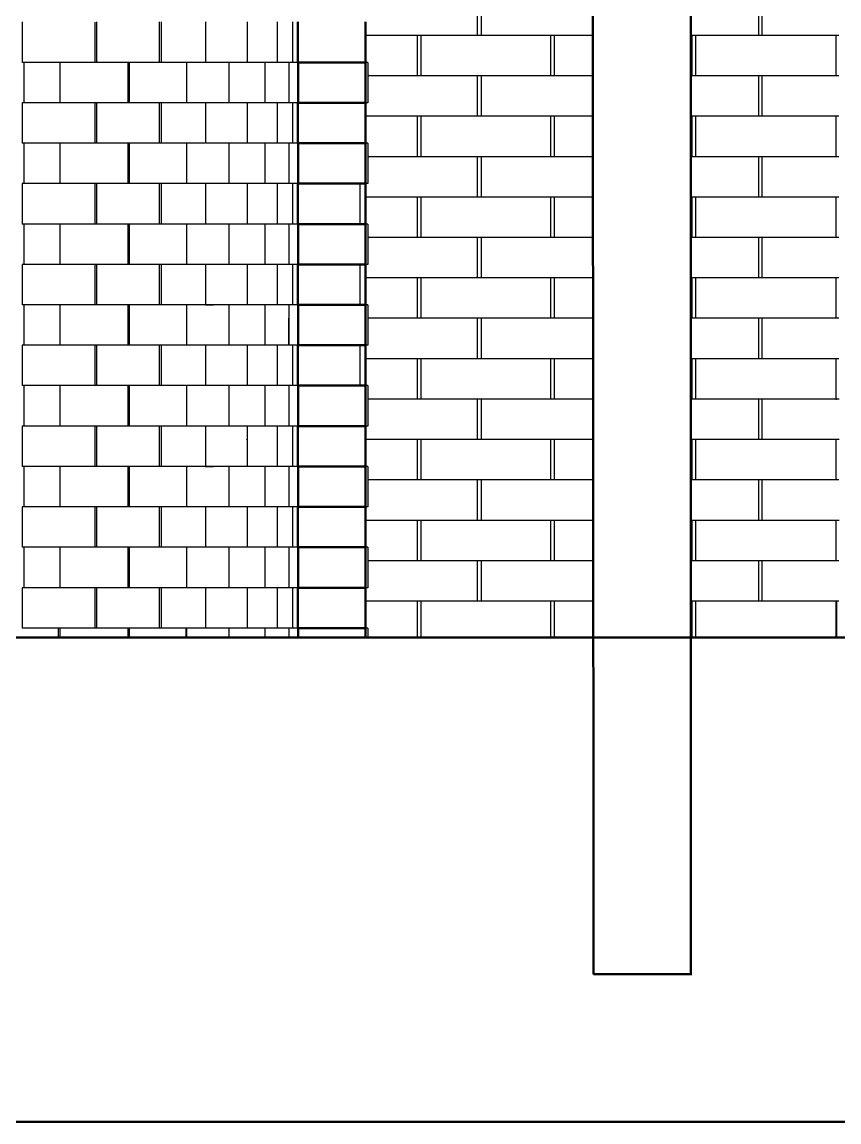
# Model space of a CAD drawing. Header units: millimetres. Extents: x 507.9 to 541, y 40.2 to 69.3.
# Drawn here: x 517.719 to 518.931, y 53.336 to 54.969 of the extents above; entities that cross this region are included whole.
import ezdxf

# ---------------------------------------------------------------- set-up
doc = ezdxf.new("R2010")
doc.units = ezdxf.units.MM
doc.layers.add('Make2D$Visible$ClippingPlaneIntersections', color=7, linetype='Continuous', lineweight=50, true_color=0x000000)
doc.layers.add('Make2D$Visible$Curves', color=7, linetype='Continuous', true_color=0x000000)

msp = doc.modelspace()

# ---------------------------------------------------------------- linework, layer by layer
at = {"layer": 'Make2D$Visible$ClippingPlaneIntersections', "color": 18, "true_color": 0x000000}
for points in [[(518.56697, 53.55554), (518.56518, 55.34887), (518.56518, 56.6422)], [(518.12815, 54.96929), (518.12815, 54.93929), (518.12815, 54.90929)], [(518.22827, 54.90929), (518.22827, 54.93929), (518.22827, 54.96929)], [(518.12815, 54.90929), (518.17821, 54.90929), (518.22827, 54.90929)], [(518.12836, 54.90929), (518.12836, 54.87929), (518.12836, 54.84929)], [(518.22836, 54.84929), (518.22836, 54.87929), (518.22836, 54.90929)], [(518.12815, 54.84929), (518.12815, 54.81929), (518.12815, 54.78929)], [(518.12836, 54.84929), (518.17836, 54.84929), (518.22836, 54.84929)], [(518.22827, 54.78929), (518.22827, 54.81929), (518.22827, 54.84929)], [(518.12815, 54.78929), (518.17821, 54.78929), (518.22827, 54.78929)], [(518.12836, 54.78929), (518.12836, 54.75929), (518.12836, 54.72929)], [(518.22836, 54.72929), (518.22836, 54.75929), (518.22836, 54.78929)], [(518.12815, 54.72929), (518.12815, 54.69929), (518.12815, 54.66929)], [(518.12836, 54.72929), (518.17836, 54.72929), (518.22836, 54.72929)], [(518.22827, 54.66929), (518.22827, 54.69929), (518.22827, 54.72929)], [(518.12815, 54.66929), (518.17821, 54.66929), (518.22827, 54.66929)], [(518.12836, 54.66929), (518.12836, 54.63929), (518.12836, 54.60929)], [(518.22836, 54.60944), (518.22836, 54.63936), (518.22836, 54.66929)], [(518.12815, 54.60929), (518.12815, 54.57929), (518.12815, 54.54929)], [(518.12836, 54.60929), (518.17831, 54.60929), (518.22827, 54.60929)], [(518.22827, 54.54929), (518.22827, 54.57929), (518.22827, 54.60929)], [(518.12815, 54.54929), (518.17821, 54.54929), (518.22827, 54.54929)], [(518.12836, 54.54929), (518.12836, 54.51929), (518.12836, 54.48929)], [(518.22836, 54.48929), (518.22836, 54.51929), (518.22836, 54.54929)], [(518.12815, 54.48929), (518.12815, 54.45929), (518.12815, 54.42929)], [(518.12836, 54.48929), (518.17836, 54.48929), (518.22836, 54.48929)], [(518.22827, 54.42929), (518.22827, 54.45929), (518.22827, 54.48929)], [(518.12815, 54.42929), (518.17821, 54.42929), (518.22827, 54.42929)], [(518.12836, 54.42929), (518.12836, 54.39929), (518.12836, 54.36929)], [(518.22836, 54.36929), (518.22836, 54.39929), (518.22836, 54.42929)], [(518.12815, 54.36929), (518.12815, 54.33929), (518.12815, 54.30929)], [(518.12836, 54.36929), (518.17836, 54.36929), (518.22836, 54.36929)], [(518.22827, 54.30929), (518.22827, 54.33929), (518.22827, 54.36929)], [(518.12836, 54.30929), (518.12836, 54.27929), (518.12836, 54.24929)], [(518.12868, 54.30929), (518.17852, 54.30929), (518.22836, 54.30929)], [(518.22836, 54.24929), (518.22836, 54.27929), (518.22836, 54.30929)], [(518.12815, 54.24929), (518.17821, 54.24929), (518.22827, 54.24929)], [(518.12815, 54.24929), (518.12815, 54.21929), (518.12815, 54.18929)], [(518.22827, 54.18929), (518.22827, 54.21929), (518.22827, 54.24929)], [(518.12836, 54.18929), (518.17836, 54.18929), (518.22836, 54.18929)], [(518.12836, 54.18929), (518.12836, 54.15929), (518.12836, 54.12929)], [(518.22836, 54.12929), (518.22836, 54.15929), (518.22836, 54.18929)], [(518.12815, 54.12929), (518.12815, 54.09929), (518.12815, 54.06929)], [(518.12836, 54.12929), (518.13322, 54.12929), (518.13809, 54.12929)], [(518.13809, 54.12929), (518.18318, 54.12929), (518.22827, 54.12929)], [(518.22827, 54.06929), (518.22827, 54.09929), (518.22827, 54.12929)], [(518.12815, 54.06929), (518.13046, 54.06929), (518.13277, 54.06929)], [(518.12836, 54.06929), (518.12836, 54.06242), (518.12836, 54.05554)], [(518.13277, 54.06929), (518.13336, 54.06929), (518.13395, 54.06929)], [(518.13395, 54.06929), (518.18111, 54.06929), (518.22827, 54.06929)], [(518.22836, 54.05554), (518.22836, 54.06242), (518.22836, 54.06929)], [(520.81643, 54.05554), (516.50034, 54.05554), (512.18425, 54.05554)], [(518.56697, 53.55554), (518.63992, 53.55554), (518.71288, 53.55554)], [(520.81643, 53.33591), (516.50034, 53.33591), (512.18425, 53.33591)]]:
    msp.add_open_spline(points, degree=2, dxfattribs=at)
msp.add_open_spline([(518.71109, 56.56734), (518.71109, 55.73961), (518.71109, 54.88693), (518.71109, 54.00929), (518.71109, 54.00724), (518.71109, 54.00518), (518.71109, 54.00313), (518.71109, 53.85393), (518.71109, 53.70474), (518.71109, 53.55554)], degree=3, knots=[-4, -4, -4, -4, 0, 0, 0, 0.0093579, 0.0093579, 0.0093579, 0.6893016, 0.6893016, 0.6893016, 0.6893016], dxfattribs=at)
at = {"layer": 'Make2D$Visible$Curves', "color": 18, "lineweight": -3, "true_color": 0x000000}
for points in [[(518.39425, 55.00929), (518.39425, 54.97929), (518.39425, 54.94929)], [(518.39983, 55.00929), (518.39983, 54.97929), (518.39983, 54.94929)], [(518.81183, 55.0086), (518.81183, 54.97895), (518.81183, 54.94929)], [(518.81665, 55.00929), (518.81665, 54.97929), (518.81665, 54.94929)], [(517.71876, 54.96929), (517.71876, 54.93929), (517.71876, 54.90929)], [(517.82746, 54.90929), (517.82746, 54.93929), (517.82746, 54.96928)], [(517.82924, 54.96929), (517.82924, 54.93929), (517.82924, 54.90929)], [(517.92256, 54.90929), (517.92256, 54.93929), (517.92256, 54.96929)], [(517.92551, 54.90929), (517.92551, 54.93929), (517.92551, 54.96929)], [(517.99072, 54.96929), (517.99072, 54.93929), (517.99072, 54.90929)], [(518.05272, 54.96929), (518.05272, 54.93929), (518.05272, 54.90929)], [(518.09708, 54.96929), (518.09708, 54.93929), (518.09708, 54.90929)], [(518.1201, 54.96929), (518.1201, 54.93929), (518.1201, 54.90929)], [(518.30501, 54.94929), (518.26687, 54.94929), (518.22874, 54.94929)], [(518.30501, 54.94929), (518.30501, 54.91929), (518.30501, 54.88929)], [(518.31063, 54.94929), (518.30782, 54.94929), (518.30501, 54.94929)], [(518.31063, 54.94929), (518.31063, 54.91929), (518.31063, 54.88929)], [(518.50273, 54.94929), (518.40668, 54.94929), (518.31063, 54.94929)], [(518.5082, 54.94929), (518.50546, 54.94929), (518.50273, 54.94929)], [(518.50273, 54.94929), (518.50273, 54.91929), (518.50273, 54.88929)], [(518.5082, 54.94929), (518.5082, 54.91929), (518.5082, 54.88929)], [(518.56518, 54.94929), (518.53669, 54.94929), (518.5082, 54.94929)], [(518.71288, 54.94929), (518.71217, 54.94929), (518.71145, 54.94929)], [(518.71288, 54.94929), (518.71288, 54.91929), (518.71288, 54.88929)], [(518.71772, 54.94929), (518.7153, 54.94929), (518.71288, 54.94929)], [(518.92667, 54.94929), (518.82231, 54.94929), (518.71795, 54.94929)], [(518.71795, 54.94929), (518.71795, 54.91929), (518.71795, 54.88929)], [(518.93096, 54.94929), (518.92881, 54.94929), (518.92667, 54.94929)], [(518.92667, 54.94929), (518.92667, 54.91929), (518.92667, 54.88929)], [(517.77441, 54.90929), (517.74658, 54.90929), (517.71876, 54.90929)], [(517.72132, 54.90929), (517.72132, 54.87929), (517.72132, 54.84929)], [(517.8294, 54.90929), (517.8021, 54.90929), (517.7748, 54.90929)], [(517.7748, 54.90929), (517.7748, 54.87929), (517.7748, 54.84929)], [(517.7754, 54.84929), (517.7754, 54.87929), (517.7754, 54.90929)], [(517.87755, 54.90929), (517.8534, 54.90929), (517.82924, 54.90929)], [(517.87607, 54.84929), (517.87607, 54.87929), (517.87607, 54.90929)], [(517.87765, 54.90929), (517.87765, 54.87929), (517.87765, 54.84929)], [(517.96317, 54.90929), (517.92041, 54.90929), (517.87765, 54.90929)], [(517.96298, 54.90929), (517.96298, 54.87929), (517.96298, 54.84929)], [(517.99064, 54.90929), (517.97681, 54.90929), (517.96298, 54.90929)], [(518.02571, 54.90929), (518.00821, 54.90929), (517.99072, 54.90929)], [(518.02541, 54.90929), (518.02541, 54.87929), (518.02541, 54.84929)], [(518.05278, 54.90929), (518.0391, 54.90929), (518.02541, 54.90929)], [(518.07893, 54.90929), (518.06595, 54.90929), (518.05298, 54.90929)], [(518.07883, 54.90929), (518.07883, 54.87962), (518.07883, 54.84994)], [(518.09702, 54.90929), (518.08797, 54.90929), (518.07893, 54.90929)], [(518.11441, 54.90929), (518.10574, 54.90929), (518.09708, 54.90929)], [(518.11443, 54.90929), (518.11443, 54.87929), (518.11443, 54.84929)], [(518.11997, 54.90929), (518.1172, 54.90929), (518.11443, 54.90929)], [(518.12815, 54.90929), (518.12413, 54.90929), (518.1201, 54.90929)], [(518.23211, 54.90929), (518.23019, 54.90929), (518.22827, 54.90929)], [(518.23211, 54.90929), (518.23211, 54.87929), (518.23211, 54.84929)], [(518.30501, 54.88929), (518.26874, 54.88929), (518.23248, 54.88929)], [(518.31063, 54.88929), (518.30782, 54.88929), (518.30501, 54.88929)], [(518.50273, 54.88929), (518.40668, 54.88929), (518.31063, 54.88929)], [(518.39425, 54.88929), (518.39425, 54.85929), (518.39425, 54.82929)], [(518.39983, 54.88929), (518.39983, 54.85929), (518.39983, 54.82929)], [(518.5082, 54.88929), (518.50546, 54.88929), (518.50273, 54.88929)], [(518.56568, 54.88929), (518.53694, 54.88929), (518.5082, 54.88929)], [(518.71288, 54.88929), (518.71198, 54.88929), (518.71109, 54.88929)], [(518.71805, 54.88929), (518.71546, 54.88929), (518.71288, 54.88929)], [(518.92667, 54.88929), (518.82231, 54.88929), (518.71795, 54.88929)], [(518.81183, 54.88929), (518.81183, 54.85929), (518.81183, 54.82929)], [(518.81665, 54.88884), (518.81665, 54.85906), (518.81665, 54.82929)], [(518.93094, 54.88929), (518.9288, 54.88929), (518.92667, 54.88929)], [(517.77467, 54.84929), (517.74671, 54.84929), (517.71876, 54.84929)], [(517.71876, 54.84929), (517.71876, 54.81929), (517.71876, 54.78929)], [(517.82914, 54.84929), (517.80197, 54.84929), (517.7748, 54.84929)], [(517.82746, 54.78929), (517.82746, 54.81929), (517.82746, 54.84929)], [(517.87739, 54.84929), (517.85332, 54.84929), (517.82924, 54.84929)], [(517.82924, 54.84929), (517.82924, 54.81929), (517.82924, 54.78929)], [(517.96317, 54.84929), (517.92041, 54.84929), (517.87765, 54.84929)], [(517.92256, 54.78929), (517.92256, 54.81929), (517.92256, 54.84929)], [(517.92551, 54.78929), (517.92551, 54.81929), (517.92551, 54.84929)], [(517.99072, 54.84929), (517.99072, 54.81929), (517.99072, 54.78929)], [(518.0254, 54.84929), (518.00826, 54.84929), (517.99111, 54.84929)], [(518.05315, 54.84929), (518.03928, 54.84929), (518.02541, 54.84929)], [(518.05272, 54.84929), (518.05272, 54.81929), (518.05272, 54.78929)], [(518.07924, 54.84929), (518.06598, 54.84929), (518.05272, 54.84929)], [(518.09739, 54.84929), (518.08832, 54.84929), (518.07924, 54.84929)], [(518.09708, 54.84929), (518.09708, 54.81929), (518.09708, 54.78929)], [(518.11459, 54.84929), (518.10599, 54.84929), (518.09739, 54.84929)], [(518.12042, 54.84929), (518.11742, 54.84929), (518.11443, 54.84929)], [(518.12815, 54.84929), (518.12413, 54.84929), (518.1201, 54.84929)], [(518.1201, 54.84929), (518.1201, 54.81929), (518.1201, 54.78929)], [(518.23211, 54.84929), (518.23023, 54.84929), (518.22836, 54.84929)], [(518.30501, 54.82929), (518.26673, 54.82929), (518.22845, 54.82929)], [(518.30501, 54.82929), (518.30501, 54.79929), (518.30501, 54.76929)], [(518.31063, 54.82929), (518.30782, 54.82929), (518.30501, 54.82929)], [(518.31063, 54.82929), (518.31063, 54.79929), (518.31063, 54.76929)], [(518.50273, 54.82929), (518.40668, 54.82929), (518.31063, 54.82929)], [(518.5082, 54.82929), (518.50546, 54.82929), (518.50273, 54.82929)], [(518.50273, 54.82929), (518.50273, 54.79929), (518.50273, 54.76929)], [(518.5082, 54.82929), (518.5082, 54.79929), (518.5082, 54.76929)], [(518.56526, 54.82929), (518.53673, 54.82929), (518.5082, 54.82929)], [(518.71288, 54.82929), (518.71202, 54.82929), (518.71116, 54.82929)], [(518.71752, 54.82929), (518.7152, 54.82929), (518.71288, 54.82929)], [(518.71288, 54.82929), (518.71288, 54.79929), (518.71288, 54.76929)], [(518.92667, 54.82929), (518.82231, 54.82929), (518.71795, 54.82929)], [(518.71795, 54.82929), (518.71795, 54.79929), (518.71795, 54.76929)], [(518.93097, 54.82929), (518.92882, 54.82929), (518.92667, 54.82929)], [(518.92667, 54.82929), (518.92667, 54.79929), (518.92667, 54.76929)], [(517.77483, 54.78929), (517.7468, 54.78929), (517.71876, 54.78929)], [(517.72132, 54.78929), (517.72132, 54.75929), (517.72132, 54.72929)], [(517.82902, 54.78929), (517.80191, 54.78929), (517.7748, 54.78929)], [(517.7748, 54.78929), (517.7748, 54.75929), (517.7748, 54.72929)], [(517.87809, 54.78929), (517.85366, 54.78929), (517.82924, 54.78929)], [(517.87607, 54.72929), (517.87607, 54.75929), (517.87607, 54.78929)], [(517.87765, 54.78929), (517.87765, 54.75929), (517.87765, 54.72929)], [(517.96317, 54.78929), (517.92041, 54.78929), (517.87765, 54.78929)], [(517.96298, 54.78929), (517.96298, 54.75929), (517.96298, 54.72929)], [(517.99016, 54.78929), (517.97657, 54.78929), (517.96298, 54.78929)], [(517.96317, 54.72929), (517.96317, 54.75929), (517.96317, 54.78929)], [(518.0254, 54.78929), (518.00806, 54.78929), (517.99072, 54.78929)], [(518.02541, 54.78929), (518.02541, 54.75929), (518.02541, 54.72929)], [(518.05252, 54.78929), (518.03897, 54.78929), (518.02541, 54.78929)], [(518.0786, 54.78929), (518.06566, 54.78929), (518.05272, 54.78929)], [(518.07883, 54.78929), (518.07883, 54.75929), (518.07883, 54.72929)], [(518.09713, 54.78929), (518.08798, 54.78929), (518.07883, 54.78929)], [(518.11426, 54.78929), (518.10567, 54.78929), (518.09708, 54.78929)], [(518.11443, 54.78929), (518.11443, 54.75929), (518.11443, 54.72929)], [(518.12051, 54.78929), (518.11747, 54.78929), (518.11443, 54.78929)], [(518.12815, 54.78929), (518.12413, 54.78929), (518.1201, 54.78929)], [(518.23211, 54.78929), (518.23019, 54.78929), (518.22827, 54.78929)], [(518.23211, 54.78929), (518.23211, 54.75929), (518.23211, 54.72929)], [(518.30501, 54.76929), (518.2686, 54.76929), (518.23219, 54.76929)], [(518.31063, 54.76929), (518.30782, 54.76929), (518.30501, 54.76929)], [(518.50273, 54.76929), (518.40668, 54.76929), (518.31063, 54.76929)], [(518.39425, 54.76929), (518.39425, 54.73929), (518.39425, 54.70929)], [(518.39983, 54.76929), (518.39983, 54.73929), (518.39983, 54.70929)], [(518.5082, 54.76929), (518.50546, 54.76929), (518.50273, 54.76929)], [(518.56539, 54.76929), (518.53679, 54.76929), (518.5082, 54.76929)], [(518.71288, 54.76929), (518.71209, 54.76929), (518.7113, 54.76929)], [(518.71767, 54.76929), (518.71527, 54.76929), (518.71288, 54.76929)], [(518.92667, 54.76929), (518.82231, 54.76929), (518.71795, 54.76929)], [(518.81183, 54.76929), (518.81183, 54.73929), (518.81183, 54.70929)], [(518.81665, 54.76929), (518.81665, 54.73929), (518.81665, 54.70929)], [(518.93108, 54.76929), (518.92887, 54.76929), (518.92667, 54.76929)], [(517.77526, 54.72929), (517.74701, 54.72929), (517.71876, 54.72929)], [(517.71876, 54.72929), (517.71876, 54.69929), (517.71876, 54.66929)], [(517.82963, 54.72929), (517.80222, 54.72929), (517.7748, 54.72929)], [(517.82746, 54.66929), (517.82746, 54.69929), (517.82746, 54.72929)], [(517.82924, 54.72929), (517.82924, 54.69929), (517.82924, 54.66929)], [(517.87794, 54.72929), (517.85378, 54.72929), (517.82963, 54.72929)], [(517.96253, 54.72929), (517.92023, 54.72929), (517.87794, 54.72929)], [(517.92256, 54.66929), (517.92256, 54.69929), (517.92256, 54.72929)], [(517.92551, 54.66929), (517.92551, 54.69929), (517.92551, 54.72929)], [(517.99072, 54.72929), (517.99072, 54.69929), (517.99072, 54.66929)], [(518.0254, 54.72929), (518.00806, 54.72929), (517.99072, 54.72929)], [(518.05221, 54.72929), (518.03881, 54.72929), (518.02541, 54.72929)], [(518.05272, 54.72929), (518.05272, 54.69929), (518.05272, 54.66929)], [(518.07925, 54.72929), (518.06598, 54.72929), (518.05272, 54.72929)], [(518.09739, 54.72929), (518.08811, 54.72929), (518.07883, 54.72929)], [(518.09708, 54.72929), (518.09708, 54.69929), (518.09708, 54.66929)], [(518.12, 54.72929), (518.10854, 54.72929), (518.09708, 54.72929)], [(518.1201, 54.72929), (518.1201, 54.69929), (518.1201, 54.66929)], [(518.12815, 54.72929), (518.12418, 54.72929), (518.12021, 54.72929)], [(518.21999, 54.72914), (518.21999, 54.69922), (518.21999, 54.66929)], [(518.23211, 54.72929), (518.23019, 54.72929), (518.22827, 54.72929)], [(518.30501, 54.70929), (518.26664, 54.70929), (518.22827, 54.70929)], [(518.30501, 54.70929), (518.30501, 54.67929), (518.30501, 54.64929)], [(518.31063, 54.70929), (518.30782, 54.70929), (518.30501, 54.70929)], [(518.31063, 54.70929), (518.31063, 54.67929), (518.31063, 54.64929)], [(518.50273, 54.70929), (518.40668, 54.70929), (518.31063, 54.70929)], [(518.5082, 54.70929), (518.50546, 54.70929), (518.50273, 54.70929)], [(518.50273, 54.70929), (518.50273, 54.67929), (518.50273, 54.64929)], [(518.5082, 54.70929), (518.5082, 54.67929), (518.5082, 54.64929)], [(518.56518, 54.70929), (518.53669, 54.70929), (518.5082, 54.70929)], [(518.71288, 54.70929), (518.71215, 54.70929), (518.71143, 54.70929)], [(518.71802, 54.70929), (518.71545, 54.70929), (518.71288, 54.70929)], [(518.71288, 54.70929), (518.71288, 54.67929), (518.71288, 54.64929)], [(518.92667, 54.70929), (518.82231, 54.70929), (518.71795, 54.70929)], [(518.71795, 54.70929), (518.71795, 54.67929), (518.71795, 54.64929)], [(518.92667, 54.70929), (518.92667, 54.67929), (518.92667, 54.64929)], [(518.93091, 54.70929), (518.92879, 54.70929), (518.92667, 54.70929)], [(517.7748, 54.66929), (517.74678, 54.66929), (517.71876, 54.66929)], [(517.72132, 54.66929), (517.72132, 54.63929), (517.72132, 54.60929)], [(517.8294, 54.66929), (517.8021, 54.66929), (517.7748, 54.66929)], [(517.7748, 54.66929), (517.7748, 54.63929), (517.7748, 54.60929)], [(517.7754, 54.60929), (517.7754, 54.63929), (517.7754, 54.66929)], [(517.87794, 54.66929), (517.85359, 54.66929), (517.82924, 54.66929)], [(517.87607, 54.60929), (517.87607, 54.63929), (517.87607, 54.66929)], [(517.87765, 54.66929), (517.87765, 54.63929), (517.87765, 54.60929)], [(517.96317, 54.66929), (517.92041, 54.66929), (517.87765, 54.66929)], [(517.96298, 54.66929), (517.96298, 54.63929), (517.96298, 54.60929)], [(517.9906, 54.66929), (517.97679, 54.66929), (517.96298, 54.66929)], [(518.0254, 54.66929), (518.00806, 54.66929), (517.99072, 54.66929)], [(518.02541, 54.66929), (518.02541, 54.63929), (518.02541, 54.60929)], [(518.05252, 54.66929), (518.03897, 54.66929), (518.02541, 54.66929)], [(518.07875, 54.66929), (518.06573, 54.66929), (518.05272, 54.66929)], [(518.07883, 54.66929), (518.07883, 54.63929), (518.07883, 54.60929)], [(518.09705, 54.66929), (518.08794, 54.66929), (518.07883, 54.66929)], [(518.12027, 54.66929), (518.10867, 54.66929), (518.09708, 54.66929)], [(518.11443, 54.66929), (518.11443, 54.63929), (518.11443, 54.60929)], [(518.12815, 54.66929), (518.12413, 54.66929), (518.1201, 54.66929)], [(518.23211, 54.66929), (518.23019, 54.66929), (518.22827, 54.66929)], [(518.23211, 54.66929), (518.23211, 54.63929), (518.23211, 54.60929)], [(518.30501, 54.64929), (518.26869, 54.64929), (518.23237, 54.64929)], [(518.31063, 54.64929), (518.30782, 54.64929), (518.30501, 54.64929)], [(518.50273, 54.64929), (518.40668, 54.64929), (518.31063, 54.64929)], [(518.39425, 54.64929), (518.39425, 54.61929), (518.39425, 54.58929)], [(518.39983, 54.64929), (518.39983, 54.61929), (518.39983, 54.58929)], [(518.5082, 54.64929), (518.50546, 54.64929), (518.50273, 54.64929)], [(518.56586, 54.64929), (518.53703, 54.64929), (518.5082, 54.64929)], [(518.71288, 54.64929), (518.71218, 54.64929), (518.71148, 54.64929)], [(518.71808, 54.64929), (518.71548, 54.64929), (518.71288, 54.64929)], [(518.92667, 54.64929), (518.82231, 54.64929), (518.71795, 54.64929)], [(518.81183, 54.64929), (518.81183, 54.61929), (518.81183, 54.58929)], [(518.81665, 54.64929), (518.81665, 54.61929), (518.81665, 54.58929)], [(518.93077, 54.64929), (518.92872, 54.64929), (518.92667, 54.64929)], [(517.77462, 54.60929), (517.74669, 54.60929), (517.71876, 54.60929)], [(517.71876, 54.60929), (517.71876, 54.57929), (517.71876, 54.54929)], [(517.82961, 54.60929), (517.80221, 54.60929), (517.7748, 54.60929)], [(517.82746, 54.54929), (517.82746, 54.57929), (517.82746, 54.60929)], [(517.87787, 54.60929), (517.85356, 54.60929), (517.82924, 54.60929)], [(517.82924, 54.60929), (517.82924, 54.57929), (517.82924, 54.54929)], [(517.96317, 54.60929), (517.92041, 54.60929), (517.87765, 54.60929)], [(517.92256, 54.54929), (517.92256, 54.57929), (517.92256, 54.60929)], [(517.92551, 54.54929), (517.92551, 54.57929), (517.92551, 54.60929)], [(517.99072, 54.60929), (517.99072, 54.57929), (517.99072, 54.54929)], [(518.02542, 54.60929), (518.00807, 54.60929), (517.99072, 54.60929)], [(518.05307, 54.60929), (518.03924, 54.60929), (518.02541, 54.60929)], [(518.05272, 54.60929), (518.05272, 54.57929), (518.05272, 54.54929)], [(518.07888, 54.60929), (518.0658, 54.60929), (518.05272, 54.60929)], [(518.0971, 54.60929), (518.08797, 54.60929), (518.07883, 54.60929)], [(518.1202, 54.60929), (518.10864, 54.60929), (518.09708, 54.60929)], [(518.09708, 54.60929), (518.09708, 54.57948), (518.09708, 54.54966)], [(518.12815, 54.60929), (518.12413, 54.60929), (518.1201, 54.60929)], [(518.1201, 54.60929), (518.1201, 54.57929), (518.1201, 54.54929)], [(518.21999, 54.60929), (518.21999, 54.57929), (518.21999, 54.54929)], [(518.23211, 54.60929), (518.23026, 54.60929), (518.22841, 54.60929)], [(518.30501, 54.58929), (518.26664, 54.58929), (518.22827, 54.58929)], [(518.30501, 54.58929), (518.30501, 54.55929), (518.30501, 54.52929)], [(518.31063, 54.58929), (518.30782, 54.58929), (518.30501, 54.58929)], [(518.31063, 54.58929), (518.31063, 54.55929), (518.31063, 54.52929)], [(518.50273, 54.58929), (518.40668, 54.58929), (518.31063, 54.58929)], [(518.5082, 54.58929), (518.50546, 54.58929), (518.50273, 54.58929)], [(518.50273, 54.58929), (518.50273, 54.55929), (518.50273, 54.52929)], [(518.5082, 54.58929), (518.5082, 54.55929), (518.5082, 54.52929)], [(518.56518, 54.58929), (518.53669, 54.58929), (518.5082, 54.58929)], [(518.71288, 54.58929), (518.71225, 54.58929), (518.71162, 54.58929)], [(518.71848, 54.58929), (518.71568, 54.58929), (518.71288, 54.58929)], [(518.71288, 54.58929), (518.71288, 54.55929), (518.71288, 54.52929)], [(518.92667, 54.58929), (518.82231, 54.58929), (518.71795, 54.58929)], [(518.71795, 54.58929), (518.71795, 54.55929), (518.71795, 54.52929)], [(518.93094, 54.58929), (518.9288, 54.58929), (518.92667, 54.58929)], [(518.92667, 54.58929), (518.92667, 54.55929), (518.92667, 54.52929)], [(517.77502, 54.54929), (517.74689, 54.54929), (517.71876, 54.54929)], [(517.72132, 54.54929), (517.72132, 54.51929), (517.72132, 54.48929)], [(517.82928, 54.54929), (517.80204, 54.54929), (517.7748, 54.54929)], [(517.7748, 54.54929), (517.7748, 54.51929), (517.7748, 54.48929)], [(517.87785, 54.54929), (517.85355, 54.54929), (517.82924, 54.54929)], [(517.87607, 54.48929), (517.87607, 54.51929), (517.87607, 54.54929)], [(517.87765, 54.54929), (517.87765, 54.51929), (517.87765, 54.48929)], [(517.96317, 54.54929), (517.92041, 54.54929), (517.87765, 54.54929)], [(517.96298, 54.54929), (517.96298, 54.51929), (517.96298, 54.48929)], [(517.99027, 54.54929), (517.97663, 54.54929), (517.96298, 54.54929)], [(517.96317, 54.48929), (517.96317, 54.51929), (517.96317, 54.54929)], [(518.02595, 54.54929), (518.00834, 54.54929), (517.99072, 54.54929)], [(517.99113, 54.54929), (517.9971, 54.54929), (518.00306, 54.54929)], [(518.02541, 54.54929), (518.02541, 54.51929), (518.02541, 54.48929)], [(518.05292, 54.54929), (518.03944, 54.54929), (518.02595, 54.54929)], [(518.07888, 54.54929), (518.0658, 54.54929), (518.05272, 54.54929)], [(518.09726, 54.54929), (518.08804, 54.54929), (518.07883, 54.54929)], [(518.07883, 54.54929), (518.07883, 54.51929), (518.07883, 54.48929)], [(518.12051, 54.54929), (518.10888, 54.54929), (518.09726, 54.54929)], [(518.11443, 54.54929), (518.11443, 54.51929), (518.11443, 54.48929)], [(518.12815, 54.54929), (518.12413, 54.54929), (518.1201, 54.54929)], [(518.12838, 54.54929), (518.12827, 54.54929), (518.12815, 54.54929)], [(518.23211, 54.54929), (518.23019, 54.54929), (518.22827, 54.54929)], [(518.23211, 54.54929), (518.23211, 54.51929), (518.23211, 54.48929)], [(518.11458, 54.48929), (518.11458, 54.50929), (518.11458, 54.52929)], [(518.23278, 54.52929), (518.23247, 54.52929), (518.23216, 54.52929)], [(518.30501, 54.52929), (518.26883, 54.52929), (518.23265, 54.52929)], [(518.31063, 54.52929), (518.30782, 54.52929), (518.30501, 54.52929)], [(518.50273, 54.52929), (518.40668, 54.52929), (518.31063, 54.52929)], [(518.39425, 54.52929), (518.39425, 54.49929), (518.39425, 54.46929)], [(518.39983, 54.52929), (518.39983, 54.49929), (518.39983, 54.46929)], [(518.5082, 54.52929), (518.50546, 54.52929), (518.50273, 54.52929)], [(518.56529, 54.52929), (518.53674, 54.52929), (518.5082, 54.52929)], [(518.71288, 54.52929), (518.71204, 54.52929), (518.71119, 54.52929)], [(518.71763, 54.52929), (518.71525, 54.52929), (518.71288, 54.52929)], [(518.92667, 54.52929), (518.82231, 54.52929), (518.71795, 54.52929)], [(518.81183, 54.52929), (518.81183, 54.49929), (518.81183, 54.46929)], [(518.81665, 54.52929), (518.81665, 54.49929), (518.81665, 54.46929)], [(518.93089, 54.52929), (518.92878, 54.52929), (518.92667, 54.52929)], [(517.77521, 54.48929), (517.74698, 54.48929), (517.71876, 54.48929)], [(517.71876, 54.48929), (517.71876, 54.45929), (517.71876, 54.42929)], [(517.82893, 54.48929), (517.80186, 54.48929), (517.7748, 54.48929)], [(517.82746, 54.42929), (517.82746, 54.45929), (517.82746, 54.48929)], [(517.82924, 54.48929), (517.82924, 54.45929), (517.82924, 54.42929)], [(517.87761, 54.48929), (517.85343, 54.48929), (517.82924, 54.48929)], [(517.9625, 54.48929), (517.92008, 54.48929), (517.87765, 54.48929)], [(517.92256, 54.42929), (517.92256, 54.45929), (517.92256, 54.48929)], [(517.92551, 54.42929), (517.92551, 54.45929), (517.92551, 54.48929)], [(518.02583, 54.48929), (518.00828, 54.48929), (517.99072, 54.48929)], [(517.99072, 54.48929), (517.99072, 54.45929), (517.99072, 54.42929)], [(518.0527, 54.48929), (518.03926, 54.48929), (518.02583, 54.48929)], [(518.05272, 54.48929), (518.05272, 54.45929), (518.05272, 54.42929)], [(518.07863, 54.48929), (518.06568, 54.48929), (518.05272, 54.48929)], [(518.0975, 54.48929), (518.08817, 54.48929), (518.07883, 54.48929)], [(518.09708, 54.48929), (518.09708, 54.45929), (518.09708, 54.42929)], [(518.11964, 54.48929), (518.10857, 54.48929), (518.0975, 54.48929)], [(518.12815, 54.48929), (518.12413, 54.48929), (518.1201, 54.48929)], [(518.1201, 54.48929), (518.1201, 54.45929), (518.1201, 54.42929)], [(518.13809, 54.48938), (518.13809, 54.48933), (518.13809, 54.48929)], [(518.21999, 54.48929), (518.21999, 54.45929), (518.21999, 54.42929)], [(518.23211, 54.48929), (518.23023, 54.48929), (518.22836, 54.48929)], [(518.30501, 54.46929), (518.26676, 54.46929), (518.22852, 54.46929)], [(518.31063, 54.46929), (518.30782, 54.46929), (518.30501, 54.46929)], [(518.30501, 54.46929), (518.30501, 54.43929), (518.30501, 54.40929)], [(518.31063, 54.46929), (518.31063, 54.43929), (518.31063, 54.40929)], [(518.50273, 54.46929), (518.40668, 54.46929), (518.31063, 54.46929)], [(518.5082, 54.46929), (518.50546, 54.46929), (518.50273, 54.46929)], [(518.50273, 54.46929), (518.50273, 54.43929), (518.50273, 54.40929)], [(518.5082, 54.46929), (518.5082, 54.43929), (518.5082, 54.40929)], [(518.5655, 54.46929), (518.53685, 54.46929), (518.5082, 54.46929)], [(518.71288, 54.46929), (518.71219, 54.46929), (518.7115, 54.46929)], [(518.71902, 54.46929), (518.71595, 54.46929), (518.71288, 54.46929)], [(518.71288, 54.46929), (518.71288, 54.43929), (518.71288, 54.40929)], [(518.71795, 54.46929), (518.71795, 54.43929), (518.71795, 54.40929)], [(518.92667, 54.46929), (518.82262, 54.46929), (518.71856, 54.46929)], [(518.93078, 54.46929), (518.92872, 54.46929), (518.92667, 54.46929)], [(518.92667, 54.46929), (518.92667, 54.43929), (518.92667, 54.40929)], [(517.77459, 54.42929), (517.74668, 54.42929), (517.71876, 54.42929)], [(517.72132, 54.42929), (517.72132, 54.39929), (517.72132, 54.36929)], [(517.7754, 54.42929), (517.775, 54.42929), (517.77459, 54.42929)], [(517.7748, 54.42929), (517.7748, 54.39929), (517.7748, 54.36929)], [(517.82969, 54.42929), (517.80225, 54.42929), (517.7748, 54.42929)], [(517.7754, 54.36929), (517.7754, 54.39909), (517.7754, 54.42889)], [(517.87785, 54.42929), (517.85377, 54.42929), (517.82969, 54.42929)], [(517.87607, 54.36929), (517.87607, 54.39929), (517.87607, 54.42929)], [(517.87765, 54.42929), (517.87765, 54.39929), (517.87765, 54.36929)], [(517.96249, 54.42929), (517.92017, 54.42929), (517.87785, 54.42929)], [(517.96249, 54.42929), (517.96286, 54.42929), (517.96323, 54.42929)], [(517.96298, 54.42929), (517.96298, 54.39929), (517.96298, 54.36929)], [(517.99058, 54.42929), (517.97688, 54.42929), (517.96317, 54.42929)], [(518.03458, 54.42929), (518.01265, 54.42929), (517.99072, 54.42929)], [(518.02541, 54.42929), (518.02541, 54.39929), (518.02541, 54.36929)], [(518.05252, 54.42929), (518.04355, 54.42929), (518.03458, 54.42929)], [(518.07839, 54.42929), (518.06555, 54.42929), (518.05272, 54.42929)], [(518.07883, 54.42929), (518.07883, 54.39929), (518.07883, 54.36929)], [(518.09702, 54.42929), (518.08792, 54.42929), (518.07883, 54.42929)], [(518.11461, 54.42929), (518.10585, 54.42929), (518.09708, 54.42929)], [(518.11443, 54.42929), (518.11443, 54.39929), (518.11443, 54.36929)], [(518.11992, 54.42929), (518.11727, 54.42929), (518.11461, 54.42929)], [(518.12815, 54.42929), (518.12413, 54.42929), (518.1201, 54.42929)], [(518.23211, 54.42929), (518.23019, 54.42929), (518.22827, 54.42929)], [(518.23211, 54.42929), (518.23211, 54.39929), (518.23211, 54.36929)], [(518.30501, 54.40929), (518.26856, 54.40929), (518.23211, 54.40929)], [(518.31063, 54.40929), (518.30782, 54.40929), (518.30501, 54.40929)], [(518.50273, 54.40929), (518.40668, 54.40929), (518.31063, 54.40929)], [(518.39425, 54.40929), (518.39425, 54.37929), (518.39425, 54.34929)], [(518.39983, 54.40929), (518.39983, 54.37929), (518.39983, 54.34929)], [(518.5082, 54.40929), (518.50546, 54.40929), (518.50273, 54.40929)], [(518.56564, 54.40929), (518.53692, 54.40929), (518.5082, 54.40929)], [(518.71288, 54.40929), (518.71221, 54.40929), (518.71154, 54.40929)], [(518.71784, 54.40929), (518.71536, 54.40929), (518.71288, 54.40929)], [(518.92667, 54.40929), (518.82231, 54.40929), (518.71795, 54.40929)], [(518.81183, 54.40929), (518.81183, 54.37929), (518.81183, 54.34929)], [(518.81665, 54.40929), (518.81665, 54.37929), (518.81665, 54.34929)], [(518.93141, 54.40929), (518.92904, 54.40929), (518.92667, 54.40929)], [(518.92667, 54.40929), (518.92706, 54.40929), (518.92744, 54.40929)], [(517.77449, 54.36929), (517.74662, 54.36929), (517.71876, 54.36929)], [(517.71876, 54.36929), (517.71876, 54.33929), (517.71876, 54.30929)], [(517.82942, 54.36929), (517.80211, 54.36929), (517.7748, 54.36929)], [(517.82746, 54.30929), (517.82746, 54.33929), (517.82746, 54.36929)], [(517.82924, 54.36929), (517.82924, 54.33929), (517.82924, 54.30929)], [(517.87774, 54.36929), (517.85358, 54.36929), (517.82942, 54.36929)], [(517.96317, 54.36929), (517.92041, 54.36929), (517.87765, 54.36929)], [(517.92256, 54.30929), (517.92256, 54.33929), (517.92256, 54.36929)], [(517.92551, 54.30929), (517.92551, 54.33929), (517.92551, 54.36929)], [(517.99072, 54.36929), (517.99072, 54.33929), (517.99072, 54.30929)], [(518.03472, 54.36929), (518.01272, 54.36929), (517.99072, 54.36929)], [(518.05291, 54.36929), (518.04381, 54.36929), (518.03472, 54.36929)], [(518.05272, 54.36929), (518.05272, 54.33929), (518.05272, 54.30929)], [(518.07887, 54.36929), (518.06579, 54.36929), (518.05272, 54.36929)], [(518.09659, 54.36929), (518.08771, 54.36929), (518.07883, 54.36929)], [(518.09708, 54.36929), (518.09708, 54.33929), (518.09708, 54.30929)], [(518.11458, 54.36929), (518.10583, 54.36929), (518.09708, 54.36929)], [(518.12001, 54.36929), (518.11722, 54.36929), (518.11443, 54.36929)], [(518.12815, 54.36929), (518.12413, 54.36929), (518.1201, 54.36929)], [(518.1201, 54.36929), (518.1201, 54.33929), (518.1201, 54.30929)], [(518.23211, 54.36929), (518.23023, 54.36929), (518.22836, 54.36929)], [(518.05221, 54.34929), (518.05221, 54.34949), (518.05221, 54.34969)], [(518.30501, 54.34929), (518.2667, 54.34929), (518.2284, 54.34929)], [(518.31063, 54.34929), (518.30782, 54.34929), (518.30501, 54.34929)], [(518.30501, 54.34929), (518.30501, 54.31929), (518.30501, 54.28929)], [(518.31063, 54.34929), (518.31063, 54.31929), (518.31063, 54.28929)], [(518.50273, 54.34929), (518.40668, 54.34929), (518.31063, 54.34929)], [(518.50273, 54.34929), (518.50273, 54.31929), (518.50273, 54.28929)], [(518.5082, 54.34929), (518.50546, 54.34929), (518.50273, 54.34929)], [(518.5082, 54.34929), (518.5082, 54.31929), (518.5082, 54.28929)], [(518.56521, 54.34929), (518.5367, 54.34929), (518.5082, 54.34929)], [(518.71288, 54.34929), (518.712, 54.34929), (518.71111, 54.34929)], [(518.71797, 54.34929), (518.71542, 54.34929), (518.71288, 54.34929)], [(518.71288, 54.34929), (518.71288, 54.31929), (518.71288, 54.28929)], [(518.71795, 54.34929), (518.71795, 54.31929), (518.71795, 54.28929)], [(518.92667, 54.34929), (518.82263, 54.34929), (518.71859, 54.34929)], [(518.92667, 54.34929), (518.92667, 54.31929), (518.92667, 54.28929)], [(518.93123, 54.34929), (518.92895, 54.34929), (518.92667, 54.34929)], [(517.77502, 54.30929), (517.74689, 54.30929), (517.71876, 54.30929)], [(517.72132, 54.30929), (517.72132, 54.27929), (517.72132, 54.24929)], [(517.82973, 54.30929), (517.80227, 54.30929), (517.7748, 54.30929)], [(517.7748, 54.30929), (517.7748, 54.27929), (517.7748, 54.24929)], [(517.87799, 54.30929), (517.85362, 54.30929), (517.82924, 54.30929)], [(517.87607, 54.24929), (517.87607, 54.27929), (517.87607, 54.30929)], [(517.96317, 54.30929), (517.92041, 54.30929), (517.87765, 54.30929)], [(517.87765, 54.30929), (517.87765, 54.27929), (517.87765, 54.24929)], [(517.96298, 54.30929), (517.96298, 54.27929), (517.96298, 54.24929)], [(517.99027, 54.30929), (517.97663, 54.30929), (517.96298, 54.30929)], [(517.96317, 54.24929), (517.96317, 54.27929), (517.96317, 54.30929)], [(518.0254, 54.30929), (518.00806, 54.30929), (517.99072, 54.30929)], [(517.99109, 54.30929), (517.99707, 54.30929), (518.00306, 54.30929)], [(518.02541, 54.30918), (518.02541, 54.27923), (518.02541, 54.24929)], [(518.05307, 54.30929), (518.03952, 54.30929), (518.02596, 54.30929)], [(518.07893, 54.30929), (518.06582, 54.30929), (518.05272, 54.30929)], [(518.07883, 54.30929), (518.07883, 54.27929), (518.07883, 54.24929)], [(518.09682, 54.30929), (518.08783, 54.30929), (518.07883, 54.30929)], [(518.11458, 54.30929), (518.10583, 54.30929), (518.09708, 54.30929)], [(518.11443, 54.30929), (518.11443, 54.27941), (518.11443, 54.24954)], [(518.12041, 54.30929), (518.11742, 54.30929), (518.11443, 54.30929)], [(518.12815, 54.30929), (518.12413, 54.30929), (518.1201, 54.30929)], [(518.12868, 54.30929), (518.12842, 54.30929), (518.12815, 54.30929)], [(518.23211, 54.30929), (518.23023, 54.30929), (518.22836, 54.30929)], [(518.23211, 54.30929), (518.23211, 54.27929), (518.23211, 54.24929)], [(518.30501, 54.28929), (518.26856, 54.28929), (518.23211, 54.28929)], [(518.31063, 54.28929), (518.30782, 54.28929), (518.30501, 54.28929)], [(518.50273, 54.28929), (518.40668, 54.28929), (518.31063, 54.28929)], [(518.39425, 54.28929), (518.39425, 54.25929), (518.39425, 54.22929)], [(518.39983, 54.28929), (518.39983, 54.25929), (518.39983, 54.22929)], [(518.5082, 54.28929), (518.50546, 54.28929), (518.50273, 54.28929)], [(518.56534, 54.28929), (518.53677, 54.28929), (518.5082, 54.28929)], [(518.71288, 54.28929), (518.7119, 54.28929), (518.71092, 54.28929)], [(518.71789, 54.28929), (518.71538, 54.28929), (518.71288, 54.28929)], [(518.92667, 54.28929), (518.82231, 54.28929), (518.71795, 54.28929)], [(518.81183, 54.28929), (518.81183, 54.25929), (518.81183, 54.22929)], [(518.81665, 54.28929), (518.81665, 54.25929), (518.81665, 54.22929)], [(518.93104, 54.28929), (518.92886, 54.28929), (518.92667, 54.28929)], [(517.77478, 54.24929), (517.74677, 54.24929), (517.71876, 54.24929)], [(517.71876, 54.24929), (517.71876, 54.21929), (517.71876, 54.18929)], [(517.82968, 54.24929), (517.80224, 54.24929), (517.7748, 54.24929)], [(517.82746, 54.18929), (517.82746, 54.21929), (517.82746, 54.24929)], [(517.82924, 54.24929), (517.82924, 54.21929), (517.82924, 54.18929)], [(517.87808, 54.24929), (517.85388, 54.24929), (517.82968, 54.24929)], [(517.96265, 54.24929), (517.92037, 54.24929), (517.87808, 54.24929)], [(517.92256, 54.18929), (517.92256, 54.21929), (517.92256, 54.24929)], [(517.92551, 54.18929), (517.92551, 54.21929), (517.92551, 54.24929)], [(517.99072, 54.24929), (517.99072, 54.21929), (517.99072, 54.18929)], [(518.0254, 54.24929), (518.00806, 54.24929), (517.99072, 54.24929)], [(518.0527, 54.24929), (518.03906, 54.24929), (518.02541, 54.24929)], [(518.05272, 54.24929), (518.05272, 54.21929), (518.05272, 54.18929)], [(518.07922, 54.24929), (518.06597, 54.24929), (518.05272, 54.24929)], [(518.07854, 54.24929), (518.07854, 54.24951), (518.07854, 54.24972)], [(518.09659, 54.24929), (518.08787, 54.24929), (518.07915, 54.24929)], [(518.09708, 54.24929), (518.09708, 54.21929), (518.09708, 54.18929)], [(518.11458, 54.24929), (518.10583, 54.24929), (518.09708, 54.24929)], [(518.11956, 54.24929), (518.11707, 54.24929), (518.11458, 54.24929)], [(518.12815, 54.24929), (518.12413, 54.24929), (518.1201, 54.24929)], [(518.1201, 54.24929), (518.1201, 54.21929), (518.1201, 54.18929)], [(518.23211, 54.24929), (518.23019, 54.24929), (518.22827, 54.24929)], [(518.30501, 54.22929), (518.26684, 54.22929), (518.22867, 54.22929)], [(518.30501, 54.22929), (518.30501, 54.19929), (518.30501, 54.16929)], [(518.31063, 54.22929), (518.30782, 54.22929), (518.30501, 54.22929)], [(518.31063, 54.22929), (518.31063, 54.19929), (518.31063, 54.16929)], [(518.50273, 54.22929), (518.40668, 54.22929), (518.31063, 54.22929)], [(518.5082, 54.22929), (518.50546, 54.22929), (518.50273, 54.22929)], [(518.50273, 54.22929), (518.50273, 54.19929), (518.50273, 54.16929)], [(518.5082, 54.22929), (518.5082, 54.19929), (518.5082, 54.16929)], [(518.5654, 54.22929), (518.5368, 54.22929), (518.5082, 54.22929)], [(518.71288, 54.22929), (518.71198, 54.22929), (518.71109, 54.22929)], [(518.71288, 54.22929), (518.71288, 54.19929), (518.71288, 54.16929)], [(518.71776, 54.22929), (518.71532, 54.22929), (518.71288, 54.22929)], [(518.92667, 54.22929), (518.82231, 54.22929), (518.71795, 54.22929)], [(518.71795, 54.22929), (518.71795, 54.19929), (518.71795, 54.16929)], [(518.92667, 54.22929), (518.92667, 54.19929), (518.92667, 54.16929)], [(518.9315, 54.22929), (518.92908, 54.22929), (518.92667, 54.22929)], [(517.77502, 54.18929), (517.74689, 54.18929), (517.71876, 54.18929)], [(517.72132, 54.18929), (517.72132, 54.15929), (517.72132, 54.12929)], [(517.7748, 54.18929), (517.7748, 54.15929), (517.7748, 54.12929)], [(517.82942, 54.18929), (517.80211, 54.18929), (517.7748, 54.18929)], [(517.7754, 54.12929), (517.7754, 54.15929), (517.7754, 54.18929)], [(517.87778, 54.18929), (517.85351, 54.18929), (517.82924, 54.18929)], [(517.87607, 54.12929), (517.87607, 54.15929), (517.87607, 54.18929)], [(517.96249, 54.18929), (517.92007, 54.18929), (517.87765, 54.18929)], [(517.87765, 54.18929), (517.87765, 54.15929), (517.87765, 54.12929)], [(517.96298, 54.18929), (517.96298, 54.15929), (517.96298, 54.12929)], [(517.9905, 54.18929), (517.97674, 54.18929), (517.96298, 54.18929)], [(518.02571, 54.18929), (518.00822, 54.18929), (517.99072, 54.18929)], [(518.02541, 54.18861), (518.02541, 54.15895), (518.02541, 54.12929)], [(518.05271, 54.18929), (518.03923, 54.18929), (518.02575, 54.18929)], [(518.0787, 54.18929), (518.06571, 54.18929), (518.05272, 54.18929)], [(518.09705, 54.18929), (518.08794, 54.18929), (518.07883, 54.18929)], [(518.07883, 54.18929), (518.07883, 54.15929), (518.07883, 54.12929)], [(518.11454, 54.18929), (518.10581, 54.18929), (518.09708, 54.18929)], [(518.11443, 54.18929), (518.11443, 54.15929), (518.11443, 54.12929)], [(518.12, 54.18929), (518.11721, 54.18929), (518.11443, 54.18929)], [(518.12815, 54.18929), (518.12413, 54.18929), (518.1201, 54.18929)], [(518.12833, 54.18929), (518.12824, 54.18929), (518.12815, 54.18929)], [(518.23211, 54.18929), (518.23023, 54.18929), (518.22836, 54.18929)], [(518.23211, 54.18929), (518.23211, 54.15929), (518.23211, 54.12929)], [(518.30501, 54.16929), (518.26856, 54.16929), (518.23211, 54.16929)], [(518.31063, 54.16929), (518.30782, 54.16929), (518.30501, 54.16929)], [(518.50273, 54.16929), (518.40668, 54.16929), (518.31063, 54.16929)], [(518.39425, 54.16929), (518.39425, 54.13929), (518.39425, 54.10929)], [(518.39983, 54.16929), (518.39983, 54.13929), (518.39983, 54.10929)], [(518.5082, 54.16929), (518.50546, 54.16929), (518.50273, 54.16929)], [(518.56508, 54.16929), (518.53664, 54.16929), (518.5082, 54.16929)], [(518.71288, 54.16929), (518.71216, 54.16929), (518.71144, 54.16929)], [(518.71812, 54.16929), (518.7155, 54.16929), (518.71288, 54.16929)], [(518.92667, 54.16929), (518.82231, 54.16929), (518.71795, 54.16929)], [(518.81183, 54.16929), (518.81183, 54.13929), (518.81183, 54.10929)], [(518.81665, 54.16929), (518.81665, 54.13929), (518.81665, 54.10929)], [(518.93064, 54.16929), (518.92866, 54.16929), (518.92667, 54.16929)], [(517.77575, 54.12929), (517.74726, 54.12929), (517.71876, 54.12929)], [(517.71876, 54.12929), (517.71876, 54.09929), (517.71876, 54.06929)], [(517.82961, 54.12929), (517.80268, 54.12929), (517.77575, 54.12929)], [(517.82746, 54.06929), (517.82746, 54.09929), (517.82746, 54.12929)], [(517.87786, 54.12929), (517.85355, 54.12929), (517.82924, 54.12929)], [(517.82924, 54.12929), (517.82924, 54.09929), (517.82924, 54.06929)], [(517.96266, 54.12929), (517.92015, 54.12929), (517.87765, 54.12929)], [(517.92256, 54.06929), (517.92256, 54.09929), (517.92256, 54.12929)], [(517.92551, 54.06929), (517.92551, 54.09929), (517.92551, 54.12929)], [(517.99072, 54.12929), (517.99072, 54.09929), (517.99072, 54.06929)], [(518.02577, 54.12929), (518.00825, 54.12929), (517.99072, 54.12929)], [(518.05263, 54.12929), (518.03902, 54.12929), (518.02541, 54.12929)], [(518.05272, 54.12929), (518.05272, 54.09937), (518.05272, 54.06945)], [(518.07834, 54.12929), (518.0657, 54.12929), (518.05306, 54.12929)], [(518.09659, 54.12929), (518.08771, 54.12929), (518.07883, 54.12929)], [(518.09702, 54.12929), (518.09681, 54.12929), (518.09659, 54.12929)], [(518.09708, 54.12929), (518.09708, 54.09929), (518.09708, 54.06929)], [(518.11998, 54.12929), (518.10853, 54.12929), (518.09708, 54.12929)], [(518.12815, 54.12929), (518.12413, 54.12929), (518.1201, 54.12929)], [(518.1201, 54.12929), (518.1201, 54.09929), (518.1201, 54.06929)], [(518.23211, 54.12929), (518.23023, 54.12929), (518.22836, 54.12929)], [(518.30501, 54.10929), (518.26647, 54.10929), (518.22793, 54.10929)], [(518.31063, 54.10929), (518.30782, 54.10929), (518.30501, 54.10929)], [(518.30501, 54.10929), (518.30501, 54.08242), (518.30501, 54.05554)], [(518.31063, 54.10929), (518.31063, 54.08253), (518.31063, 54.05578)], [(518.50273, 54.10929), (518.40668, 54.10929), (518.31063, 54.10929)], [(518.50273, 54.10929), (518.50273, 54.08244), (518.50273, 54.0556)], [(518.5082, 54.10929), (518.50546, 54.10929), (518.50273, 54.10929)], [(518.5082, 54.10929), (518.5082, 54.08252), (518.5082, 54.05574)], [(518.56519, 54.10929), (518.53669, 54.10929), (518.5082, 54.10929)], [(518.71288, 54.10929), (518.71198, 54.10929), (518.71109, 54.10929)], [(518.71797, 54.10929), (518.71542, 54.10929), (518.71288, 54.10929)], [(518.71288, 54.10929), (518.71288, 54.08242), (518.71288, 54.05554)], [(518.71795, 54.10929), (518.71795, 54.08258), (518.71795, 54.05586)], [(518.92667, 54.10929), (518.8226, 54.10929), (518.71853, 54.10929)], [(518.71872, 54.05554), (518.71872, 54.08242), (518.71872, 54.10929)], [(518.92667, 54.10929), (518.92667, 54.08242), (518.92667, 54.05554)], [(518.93068, 54.10929), (518.92868, 54.10929), (518.92667, 54.10929)], [(518.92744, 54.10929), (518.92744, 54.08242), (518.92744, 54.05554)], [(517.77482, 54.06929), (517.74679, 54.06929), (517.71876, 54.06929)], [(517.77281, 54.05554), (517.77281, 54.06242), (517.77281, 54.06929)], [(517.7748, 54.06929), (517.7748, 54.06242), (517.7748, 54.05554)], [(517.82923, 54.06929), (517.80202, 54.06929), (517.7748, 54.06929)], [(517.87758, 54.06929), (517.85341, 54.06929), (517.82924, 54.06929)], [(517.87607, 54.05554), (517.87607, 54.06242), (517.87607, 54.06929)], [(517.96172, 54.06929), (517.91969, 54.06929), (517.87765, 54.06929)], [(517.87765, 54.06929), (517.87765, 54.06242), (517.87765, 54.05554)], [(517.99063, 54.06929), (517.97628, 54.06929), (517.96193, 54.06929)], [(517.96193, 54.06929), (517.96193, 54.06242), (517.96193, 54.05554)], [(517.96317, 54.05554), (517.96317, 54.06242), (517.96317, 54.06929)], [(518.02548, 54.06929), (518.0081, 54.06929), (517.99072, 54.06929)], [(518.05289, 54.06929), (518.03915, 54.06929), (518.02541, 54.06929)], [(518.02541, 54.06929), (518.02541, 54.06242), (518.02541, 54.05554)], [(518.07834, 54.06929), (518.06553, 54.06929), (518.05272, 54.06929)], [(518.07883, 54.06929), (518.07883, 54.06242), (518.07883, 54.05554)], [(518.09705, 54.06929), (518.08794, 54.06929), (518.07883, 54.06929)], [(518.11966, 54.06929), (518.10837, 54.06929), (518.09708, 54.06929)], [(518.11443, 54.06929), (518.11443, 54.06244), (518.11443, 54.05558)], [(518.12815, 54.06929), (518.12413, 54.06929), (518.1201, 54.06929)], [(518.23211, 54.06929), (518.23019, 54.06929), (518.22827, 54.06929)], [(518.23211, 54.06929), (518.23211, 54.06242), (518.23211, 54.05554)]]:
    msp.add_open_spline(points, degree=2, dxfattribs=at)
for points, knots in [([(517.99111, 54.84929), (517.98585, 54.84929), (517.98059, 54.84929), (517.97179, 54.84929), (517.96298, 54.84929)], [0.121105043, 0.121105043, 0.121105043, 0.150618522, 0.150618522, 0.2, 0.2, 0.2]), ([(517.99072, 54.72929), (517.98575, 54.72929), (517.98077, 54.72929), (517.97188, 54.72929), (517.96298, 54.72929)], [0.122193502, 0.122193502, 0.122193502, 0.150113754, 0.150113754, 0.2, 0.2, 0.2]), ([(517.99072, 54.60929), (517.98561, 54.60929), (517.98049, 54.60929), (517.97174, 54.60929), (517.96298, 54.60929)], [0.122193502, 0.122193502, 0.122193502, 0.150895057, 0.150895057, 0.2, 0.2, 0.2]), ([(517.99072, 54.48929), (517.98582, 54.48929), (517.98092, 54.48929), (517.97195, 54.48929), (517.96298, 54.48929)], [0.122193502, 0.122193502, 0.122193502, 0.149698451, 0.149698451, 0.2, 0.2, 0.2]), ([(517.99072, 54.36929), (517.98583, 54.36929), (517.98094, 54.36929), (517.97196, 54.36929), (517.96298, 54.36929)], [0.122193502, 0.122193502, 0.122193502, 0.149644178, 0.149644178, 0.2, 0.2, 0.2]), ([(517.99072, 54.24929), (517.9858, 54.24929), (517.98088, 54.24929), (517.97193, 54.24929), (517.96298, 54.24929)], [0.122193502, 0.122193502, 0.122193502, 0.149798273, 0.149798273, 0.2, 0.2, 0.2]), ([(517.99072, 54.12929), (517.98586, 54.12929), (517.981, 54.12929), (517.97199, 54.12929), (517.96298, 54.12929), (517.96282, 54.12929), (517.96266, 54.12929)], [0.122193502, 0.122193502, 0.122193502, 0.149454689, 0.149454689, 0.2, 0.2, 0.200918349, 0.200918349, 0.200918349])]:
    msp.add_open_spline(points, degree=2, knots=knots, dxfattribs=at)

doc.saveas('drawing.dxf')
